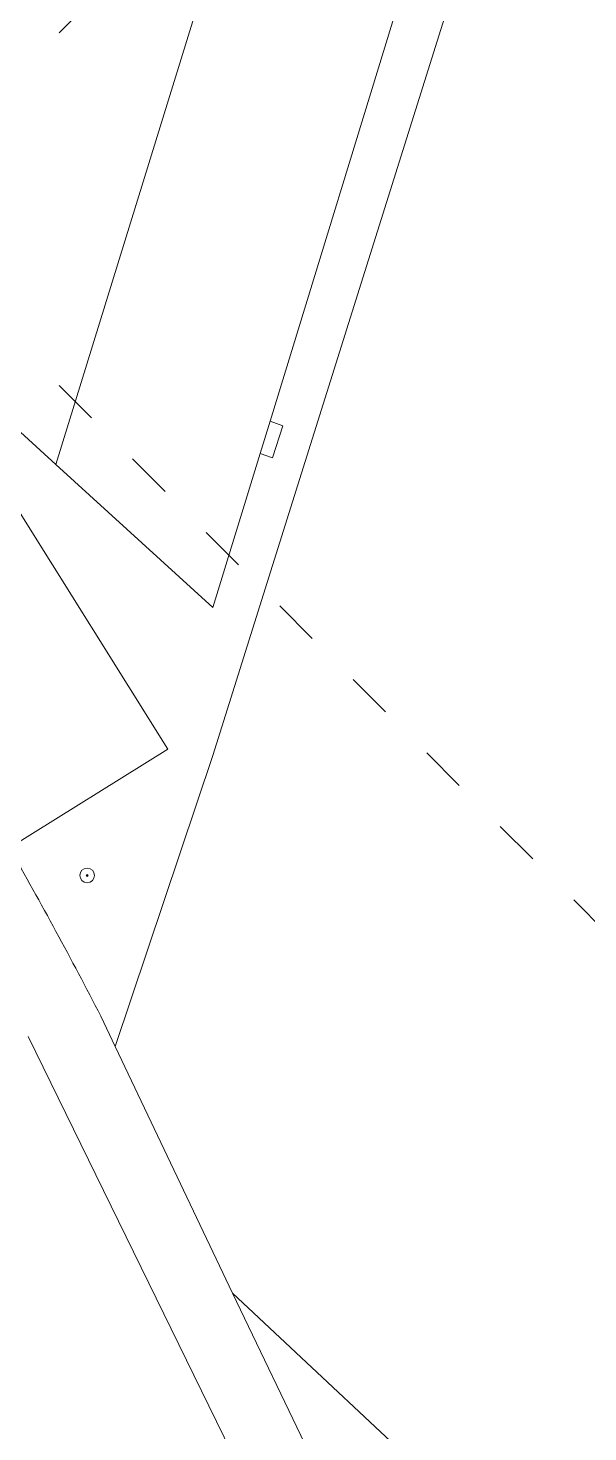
# Model space of a CAD drawing. Header units: metres. Extents: x 30438 to 30782, y 387448 to 387694.
# Drawn here: x 30614.93 to 30630.2, y 387514.29 to 387552.61 of the extents above; entities that cross this region are included whole.
import ezdxf

# ---------------------------------------------------------------- set-up
doc = ezdxf.new("R2010")
doc.units = ezdxf.units.M
doc.linetypes.add('HIDDEN5', pattern=[2.8375, 1.25, -1.5875])
for name, color, linetype, lineweight in [('B-GV-GR-BEPLANTING_CULTUUR_HEESTERS-GV', 90, 'Continuous', 18), ('B-GV-GR-BOOM-S', 90, 'Continuous', 25), ('B-GV-VH-OPENVERHARDING_BETONSTRAATSTEEN-GV', 90, 'Continuous', 18), ('B-GV-VH-OPENVERHARDING_TEGEL-GV', 90, 'Continuous', 18)]:
    doc.layers.add(name, color=color, linetype=linetype, lineweight=lineweight)
doc.styles.add('NLCS-ISO', font='NLCS-ISO.ttf')

# ---------------------------------------------------------------- blocks, each defined once
blk = doc.blocks.new('SGR-BOOM_GBKN-SO')
at = {"linetype": 'ByBlock', "lineweight": 18}
h = blk.add_hatch(color=0, dxfattribs=at)
h.dxf.hatch_style = 1
edge = h.paths.add_edge_path()
edge.add_arc((0, 0), 0.25, 0, 360)
at = {"color": 0, "linetype": 'ByBlock', "lineweight": 18}
for radius in [2, 0.25]:
    blk.add_circle((0, 0), radius, dxfattribs=at)
at = {"color": 0, "linetype": 'ByBlock', "lineweight": 18, "style": 'NLCS-ISO'}
blk.add_attdef('SOORT', (2.5, 0), '', height=1.5, dxfattribs=at)

msp = doc.modelspace()

# ---------------------------------------------------------------- linework, layer by layer
at = {"linetype": 'HIDDEN5'}
for p, q in [((30710.96, 387647.669), (30510.96, 387447.669)), ((30710.96, 387447.669), (30510.96, 387647.669))]:
    msp.add_line(p, q, dxfattribs=at)
at = {"layer": 'B-GV-GR-BEPLANTING_CULTUUR_HEESTERS-GV'}
for points in [[(30619.969, 387532.752), (30630.338, 387565.788), (30628.978, 387566.163), (30621.529, 387541.876), (30621.876, 387541.756), (30621.599, 387540.882), (30621.259, 387540.999), (30619.969, 387536.791), (30615.683, 387540.701), (30610.332, 387545.583), (30606.322, 387542.048)], [(30610.233, 387536.925), (30614.532, 387539.656), (30618.741, 387532.924), (30614.416, 387530.235)], [(30616.911, 387525.642), (30617.305, 387524.81), (30619.969, 387532.752)]]:
    msp.add_lwpolyline(points, dxfattribs=at)
msp.add_lwpolyline([(30614.416, 387530.235, -0.010615), (30616.911, 387525.642)], format="xyb", dxfattribs=at)
msp.add_lwpolyline([(30620.502, 387518.074), (30622.697, 387513.508), (30623.747, 387511.562), (30624.82, 387510.242), (30626.701, 387512.272)], close=True, dxfattribs=at)
at = {"layer": 'B-GV-VH-OPENVERHARDING_BETONSTRAATSTEEN-GV'}
for points in [[(30615.683, 387540.701), (30624.37, 387568.828), (30621.562, 387571.548), (30617.192, 387562.283), (30616.333, 387560.464), (30613.348, 387554.136), (30602.5, 387546.547), (30604.223, 387544.519), (30606.322, 387542.048), (30610.332, 387545.583)], [(30628.978, 387566.163), (30627.063, 387566.691), (30625.191, 387568.032), (30624.37, 387568.828), (30615.683, 387540.701), (30619.969, 387536.791), (30621.259, 387540.999), (30621.529, 387541.876)]]:
    msp.add_lwpolyline(points, close=True, dxfattribs=at)
for points in [[(30614.416, 387530.235), (30618.741, 387532.924), (30614.532, 387539.656), (30610.233, 387536.925)], [(30621.093, 387512.47), (30614.927, 387525.082)]]:
    msp.add_lwpolyline(points, dxfattribs=at)
at = {"layer": 'B-GV-VH-OPENVERHARDING_TEGEL-GV'}
msp.add_lwpolyline([(30621.529, 387541.876), (30621.259, 387540.999), (30621.599, 387540.882), (30621.876, 387541.756)], close=True, dxfattribs=at)
msp.add_lwpolyline([(30616.911, 387525.642, 0.010615), (30614.416, 387530.235)], format="xyb", dxfattribs=at)
for points in [[(30627.092, 387505.453), (30629.375, 387506.497), (30627.849, 387507.501), (30627.246, 387508.023), (30629, 387509.811), (30626.701, 387512.272), (30624.82, 387510.242), (30623.747, 387511.562), (30622.697, 387513.508), (30620.502, 387518.074), (30617.305, 387524.81), (30616.911, 387525.642)], [(30614.927, 387525.082), (30621.093, 387512.47)]]:
    msp.add_lwpolyline(points, dxfattribs=at)

# ---------------------------------------------------------------- block references
at = {"layer": 'B-GV-GR-BOOM-S', "xscale": 0.1, "yscale": 0.1, "zscale": 0.1}
msp.add_blockref('SGR-BOOM_GBKN-SO', (30616.539, 387529.479), dxfattribs=at)

doc.saveas('drawing.dxf')
